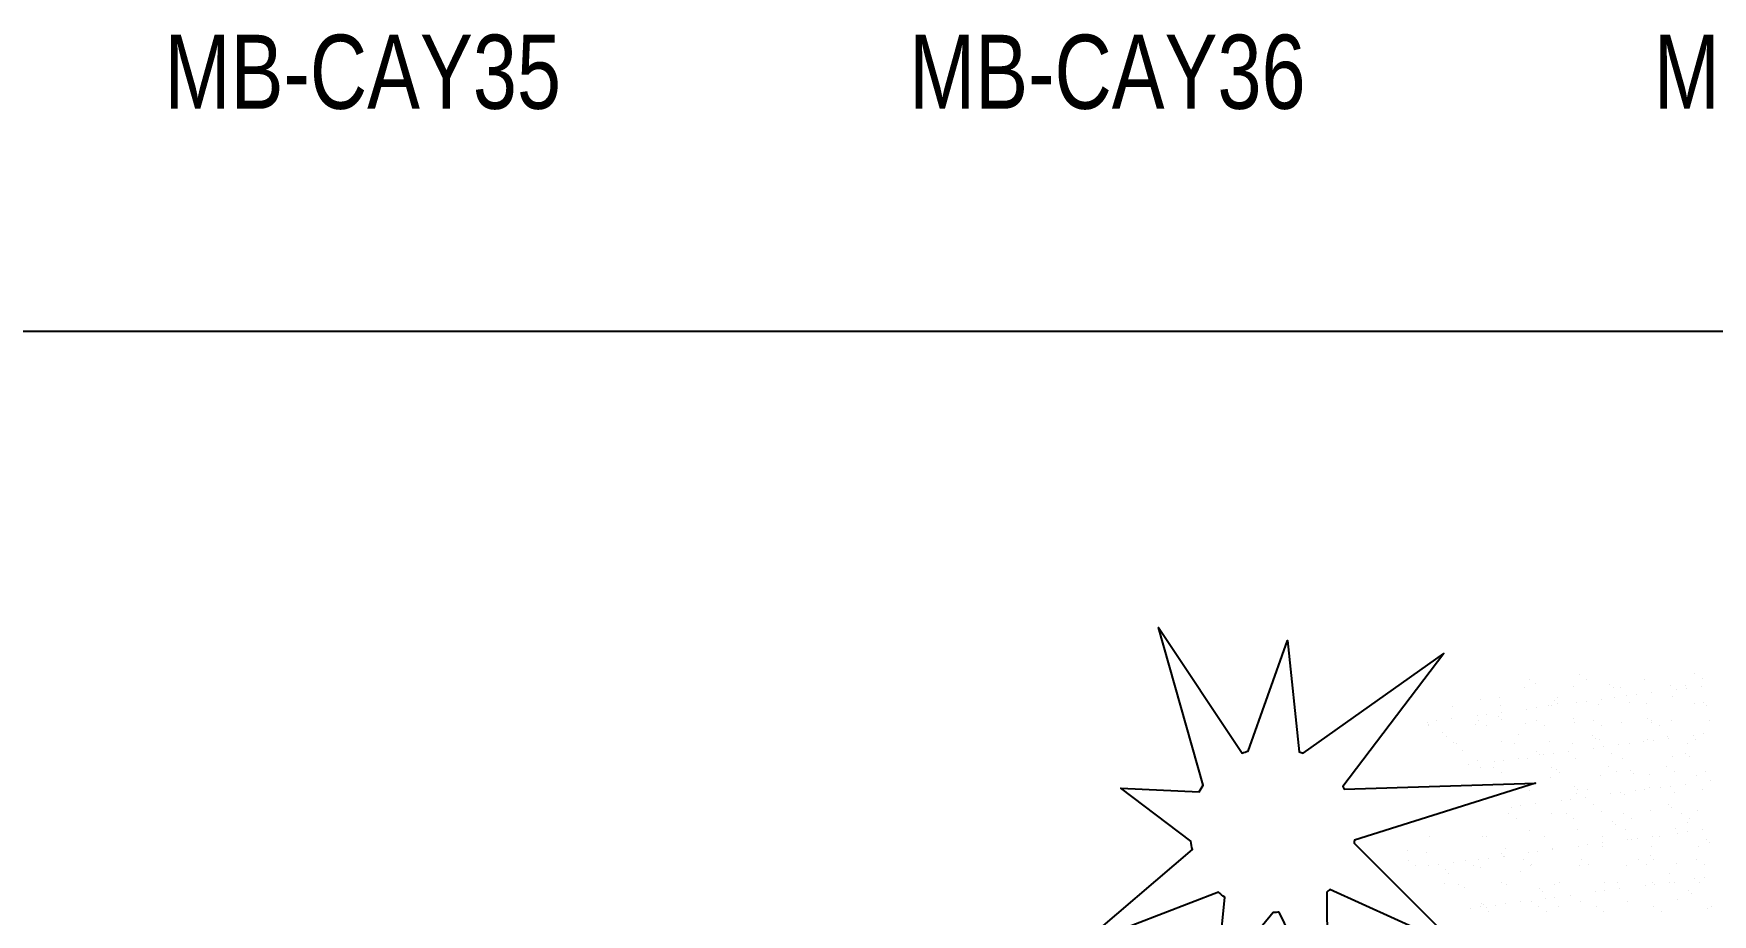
# Model space of a CAD drawing. Header units: millimetres. Extents: x 21129 to 2803301, y -510327 to 166837.
# Drawn here: x 280040 to 289104, y -121791 to -117037 of the extents above; entities that cross this region are included whole.
import ezdxf
from ezdxf.enums import TextEntityAlignment as Align

# ---------------------------------------------------------------- set-up
doc = ezdxf.new("R2010")
doc.units = ezdxf.units.MM
doc.layers.add('....13_TNT_F_TREE', color=76, linetype='Continuous', transparency=0.5)
doc.layers.add('....20_TNT_N_TEXT', color=9, linetype='Continuous')
doc.styles.add('.TNT_A_TXT_3_NOTE', font='uromans.shx', dxfattribs={"width": 0.8})

# ---------------------------------------------------------------- blocks, each defined once
blk = doc.blocks.new('mb-cay55')
blk.add_lwpolyline([(-541.3, 1042.2, -0.018413), (-557.6, 1041.4), (-710.5, 855.4), (-688.3, 1082.7, -0.023707), (-704.9, 1095.8), (-1078.8, 952.6), (-775.4, 1211.1, -0.025938), (-779.8, 1233.8), (-969, 1377), (-757, 1366.5, -0.024083), (-746.2, 1385.1), (-867.3, 1810.5), (-641.4, 1471.2, -0.019078), (-625.4, 1476.9), (-518.9, 1775.7), (-487.8, 1475.2, -0.013272), (-476.7, 1471.2), (-97.1, 1739.9), (-369.7, 1381.5, -0.009318), (-365.5, 1374.3), (150.4, 1390.4), (-338.1, 1236.2, -0.009027), (-339.2, 1228.3), (-55.3, 945.5), (-404.6, 1103.7, -0.012597), (-412.9, 1096.1), (-410.7, 773.5), (-541.3, 1042.2)], format="xyb")
for points in [[(268, 1684.4), (268, 1684.4)], [(579.4, 1685), (579.4, 1685)], [(121.5, 1648.6), (121.5, 1648.6)], [(133.4, 1670.7), (133.4, 1670.7)], [(151.3, 1659.1), (151.3, 1659.1)], [(252.3, 1650.3), (252.3, 1650.3)], [(289.1, 1671), (289.1, 1671)], [(351.4, 1657.4), (351.4, 1657.4)], [(360.6, 1649), (360.6, 1649)], [(380.2, 1649.7), (380.2, 1649.7)], [(444.8, 1671.3), (444.8, 1671.3)], [(463.2, 1634.7), (463.2, 1634.7)], [(515.3, 1654.6), (515.3, 1654.6)], [(531.1, 1643.6), (531.1, 1643.6)], [(554.4, 1653), (554.4, 1653)], [(557.1, 1647), (557.1, 1647)], [(597.8, 1652.4), (597.8, 1652.4)], [(600.5, 1671.6), (600.5, 1671.6)], [(-73.9, 1597.5), (-73.9, 1597.5)], [(1, 1615.2), (1, 1615.2)], [(53.6, 1622.1), (53.6, 1622.1)], [(57, 1599.2), (57, 1599.2)], [(127.3, 1590.4), (127.3, 1590.4)], [(153.3, 1593.9), (153.3, 1593.9)], [(184.9, 1598.6), (184.9, 1598.6)], [(194, 1599.2), (194, 1599.2)], [(201.1, 1613.5), (201.1, 1613.5)], [(209.3, 1622.4), (209.3, 1622.4)], [(210.3, 1605.1), (210.3, 1605.1)], [(261.9, 1608.2), (261.9, 1608.2)], [(287.9, 1611.6), (287.9, 1611.6)], [(319.9, 1603.4), (319.9, 1603.4)], [(328.6, 1616.9), (328.6, 1616.9)], [(365, 1622.7), (365, 1622.7)], [(396.5, 1625.9), (396.5, 1625.9)], [(404.1, 1609.1), (404.1, 1609.1)], [(422.5, 1629.3), (422.5, 1629.3)], [(450.8, 1605.1), (450.8, 1605.1)], [(520.7, 1622.9), (520.7, 1622.9)], [(578.7, 1604.5), (578.7, 1604.5)], [(604.2, 1607.4), (604.2, 1607.4)], [(613.4, 1598.9), (613.4, 1598.9)], [(-141.9, 1555), (-141.9, 1555)], [(-138.3, 1548), (-138.3, 1548)], [(-137.6, 1545), (-137.6, 1545)], [(-115.8, 1558.4), (-115.8, 1558.4)], [(-75.2, 1563.8), (-75.2, 1563.8)], [(-10.4, 1547.4), (-10.4, 1547.4)], [(-7.3, 1572.7), (-7.3, 1572.7)], [(-3, 1558.7), (-3, 1558.7)], [(18.1, 1545.2), (18.1, 1545.2)], [(18.8, 1576.1), (18.8, 1576.1)], [(50.8, 1569.6), (50.8, 1569.6)], [(59.4, 1581.5), (59.4, 1581.5)], [(60, 1561.2), (60, 1561.2)], [(124.6, 1552.3), (124.6, 1552.3)], [(152.7, 1559), (152.7, 1559)], [(173.8, 1545.5), (173.8, 1545.5)], [(253.8, 1565.2), (253.8, 1565.2)], [(255.5, 1554), (255.5, 1554)], [(308.4, 1559.2), (308.4, 1559.2)], [(329.5, 1545.8), (329.5, 1545.8)], [(383.4, 1553.4), (383.4, 1553.4)], [(453.9, 1563.5), (453.9, 1563.5)], [(463.1, 1555.1), (463.1, 1555.1)], [(464.1, 1559.5), (464.1, 1559.5)], [(485.2, 1546.1), (485.2, 1546.1)], [(518.4, 1558.2), (518.4, 1558.2)], [(619.8, 1559.8), (619.8, 1559.8)], [(-99.5, 1525.8), (-99.5, 1525.8)], [(-90.3, 1517.3), (-90.3, 1517.3)], [(-70.7, 1501.2), (-70.7, 1501.2)], [(-61.7, 1496.6), (-61.7, 1496.6)], [(60.1, 1502.8), (60.1, 1502.8)], [(94, 1496.9), (94, 1496.9)], [(103.5, 1521.3), (103.5, 1521.3)], [(188.1, 1502.2), (188.1, 1502.2)], [(249.7, 1497.2), (249.7, 1497.2)], [(303.5, 1519.6), (303.5, 1519.6)], [(312.8, 1511.2), (312.8, 1511.2)], [(323.1, 1507.1), (323.1, 1507.1)], [(405.4, 1497.5), (405.4, 1497.5)], [(442.6, 1502.5), (442.6, 1502.5)], [(454, 1508.8), (454, 1508.8)], [(468.6, 1505.9), (468.6, 1505.9)], [(506.6, 1515.2), (506.6, 1515.2)], [(509.3, 1511.3), (509.3, 1511.3)], [(561.1, 1497.7), (561.1, 1497.7)], [(577.2, 1520.2), (577.2, 1520.2)], [(581.9, 1508.1), (581.9, 1508.1)], [(603.2, 1523.6), (603.2, 1523.6)], [(-46.8, 1477.5), (-46.8, 1477.5)], [(-7.3, 1451.1), (-7.3, 1451.1)], [(64.9, 1452.8), (64.9, 1452.8)], [(105.5, 1458.1), (105.5, 1458.1)], [(127.8, 1456), (127.8, 1456)], [(153.2, 1475.7), (153.2, 1475.7)], [(162.5, 1467.3), (162.5, 1467.3)], [(173.4, 1467.1), (173.4, 1467.1)], [(199.4, 1470.5), (199.4, 1470.5)], [(240.1, 1475.8), (240.1, 1475.8)], [(258.6, 1457.6), (258.6, 1457.6)], [(308, 1484.8), (308, 1484.8)], [(334, 1488.2), (334, 1488.2)], [(356.3, 1471.3), (356.3, 1471.3)], [(374.7, 1493.5), (374.7, 1493.5)], [(386.5, 1457), (386.5, 1457)], [(521.6, 1461.9), (521.6, 1461.9)], [(556.3, 1469.6), (556.3, 1469.6)], [(565.5, 1461.1), (565.5, 1461.1)], [(-29.1, 1440.4), (-29.1, 1440.4)], [(2.9, 1431.8), (2.9, 1431.8)], [(37.4, 1433.5), (37.4, 1433.5)], [(38.8, 1449.3), (38.8, 1449.3)], [(58.4, 1420), (58.4, 1420)], [(191.2, 1405.9), (191.2, 1405.9)], [(193.1, 1433.8), (193.1, 1433.8)], [(206, 1427.4), (206, 1427.4)], [(214.2, 1420.3), (214.2, 1420.3)], [(326.2, 1410.7), (326.2, 1410.7)], [(348.8, 1434), (348.8, 1434)], [(369.9, 1420.6), (369.9, 1420.6)], [(406, 1425.7), (406, 1425.7)], [(415.2, 1417.3), (415.2, 1417.3)], [(457.1, 1412.4), (457.1, 1412.4)], [(504.5, 1434.3), (504.5, 1434.3)], [(525.6, 1420.9), (525.6, 1420.9)], [(585, 1411.8), (585, 1411.8)], [(609, 1421.3), (609, 1421.3)], [(134.4, 1371.7), (134.4, 1371.7)], [(255.7, 1381.8), (255.7, 1381.8)], [(261.8, 1361.3), (261.8, 1361.3)], [(264.9, 1373.4), (264.9, 1373.4)], [(290.1, 1372), (290.1, 1372)], [(354.1, 1361.4), (354.1, 1361.4)], [(380.1, 1364.8), (380.1, 1364.8)], [(389.7, 1360.7), (389.7, 1360.7)], [(420.8, 1370.2), (420.8, 1370.2)], [(445.8, 1372.2), (445.8, 1372.2)], [(458.7, 1377.4), (458.7, 1377.4)], [(488.7, 1379.1), (488.7, 1379.1)], [(514.7, 1382.5), (514.7, 1382.5)], [(524.7, 1365.5), (524.7, 1365.5)], [(555.4, 1387.9), (555.4, 1387.9)], [(601.5, 1372.5), (601.5, 1372.5)], [(623.3, 1396.8), (623.3, 1396.8)], [(84.9, 1325.9), (84.9, 1325.9)], [(111, 1329.4), (111, 1329.4)], [(151.6, 1334.7), (151.6, 1334.7)], [(219.5, 1343.7), (219.5, 1343.7)], [(245.5, 1347.1), (245.5, 1347.1)], [(286.2, 1352.4), (286.2, 1352.4)], [(308.4, 1333.5), (308.4, 1333.5)], [(329.4, 1314.4), (329.4, 1314.4)], [(460.3, 1316.1), (460.3, 1316.1)], [(508.5, 1331.8), (508.5, 1331.8)], [(517.7, 1323.4), (517.7, 1323.4)], [(588.2, 1315.5), (588.2, 1315.5)], [(77.7, 1308.3), (77.7, 1308.3)], [(98.8, 1294.8), (98.8, 1294.8)], [(194.4, 1309.5), (194.4, 1309.5)], [(233.5, 1308.6), (233.5, 1308.6)], [(254.5, 1295.1), (254.5, 1295.1)], [(358.2, 1287.9), (358.2, 1287.9)], [(367.4, 1279.5), (367.4, 1279.5)], [(389.2, 1308.8), (389.2, 1308.8)], [(410.2, 1295.4), (410.2, 1295.4)], [(527.9, 1269.2), (527.9, 1269.2)], [(544.9, 1309.1), (544.9, 1309.1)], [(561.2, 1283.5), (561.2, 1283.5)], [(566, 1295.7), (566, 1295.7)], [(-136.7, 1245.9), (-136.7, 1245.9)], [(7.8, 1245.8), (7.8, 1245.8)], [(19, 1246.2), (19, 1246.2)], [(134.1, 1263.3), (134.1, 1263.3)], [(174.7, 1246.5), (174.7, 1246.5)], [(264.9, 1264.9), (264.9, 1264.9)], [(291.6, 1223.7), (291.6, 1223.7)], [(330.4, 1246.8), (330.4, 1246.8)], [(332.3, 1229.1), (332.3, 1229.1)], [(392.8, 1264.3), (392.8, 1264.3)], [(400.2, 1238), (400.2, 1238)], [(410.9, 1239.6), (410.9, 1239.6)], [(426.2, 1241.4), (426.2, 1241.4)], [(466.9, 1246.8), (466.9, 1246.8)], [(486.1, 1247), (486.1, 1247)], [(534.8, 1255.7), (534.8, 1255.7)], [(560.8, 1259.1), (560.8, 1259.1)], [(601.5, 1264.5), (601.5, 1264.5)], [(611, 1237.9), (611, 1237.9)], [(620.2, 1229.5), (620.2, 1229.5)], [(-196.3, 1207.3), (-196.3, 1207.3)], [(-193.3, 1182.5), (-193.3, 1182.5)], [(-142.5, 1201.9), (-142.5, 1201.9)], [(-37.6, 1182.8), (-37.6, 1182.8)], [(-3.6, 1184.8), (-3.6, 1184.8)], [(22.5, 1188.3), (22.5, 1188.3)], [(57.6, 1200.2), (57.6, 1200.2)], [(63.1, 1193.6), (63.1, 1193.6)], [(66.8, 1191.7), (66.8, 1191.7)], [(69.6, 1213.8), (69.6, 1213.8)], [(118.1, 1183.1), (118.1, 1183.1)], [(131, 1202.6), (131, 1202.6)], [(157.1, 1206), (157.1, 1206)], [(197.5, 1213.2), (197.5, 1213.2)], [(197.7, 1211.3), (197.7, 1211.3)], [(265.6, 1220.3), (265.6, 1220.3)], [(273.8, 1183.3), (273.8, 1183.3)], [(332.5, 1218.1), (332.5, 1218.1)], [(429.5, 1183.6), (429.5, 1183.6)], [(460.7, 1194), (460.7, 1194)], [(463.4, 1219.7), (463.4, 1219.7)], [(469.9, 1185.6), (469.9, 1185.6)], [(585.2, 1183.9), (585.2, 1183.9)], [(591.3, 1219.1), (591.3, 1219.1)], [(-172.2, 1169.1), (-172.2, 1169.1)], [(-138.1, 1167.1), (-138.1, 1167.1)], [(-112.1, 1170.5), (-112.1, 1170.5)], [(-92.7, 1156.3), (-92.7, 1156.3)], [(-83.5, 1147.8), (-83.5, 1147.8)], [(-71.5, 1175.9), (-71.5, 1175.9)], [(-16.5, 1169.3), (-16.5, 1169.3)], [(2.2, 1162.1), (2.2, 1162.1)], [(110.3, 1151.8), (110.3, 1151.8)], [(137.2, 1166.9), (137.2, 1166.9)], [(139.2, 1169.6), (139.2, 1169.6)], [(268.1, 1168.6), (268.1, 1168.6)], [(294.9, 1169.9), (294.9, 1169.9)], [(396, 1168), (396, 1168)], [(450.6, 1170.2), (450.6, 1170.2)], [(513.4, 1145.7), (513.4, 1145.7)], [(531, 1172.9), (531, 1172.9)], [(606.3, 1170.5), (606.3, 1170.5)], [(606.9, 1135.7), (606.9, 1135.7)], [(-96.3, 1120.7), (-96.3, 1120.7)], [(-58.1, 1115.8), (-58.1, 1115.8)], [(-40, 1108), (-40, 1108)], [(59.4, 1121), (59.4, 1121)], [(72.7, 1117.5), (72.7, 1117.5)], [(160.1, 1106.2), (160.1, 1106.2)], [(169.3, 1097.8), (169.3, 1097.8)], [(200.7, 1116.9), (200.7, 1116.9)], [(215.1, 1121.3), (215.1, 1121.3)], [(243.8, 1087.9), (243.8, 1087.9)], [(311.7, 1096.9), (311.7, 1096.9)], [(335.7, 1121.7), (335.7, 1121.7)], [(337.7, 1100.3), (337.7, 1100.3)], [(370.8, 1121.6), (370.8, 1121.6)], [(378.4, 1105.7), (378.4, 1105.7)], [(446.3, 1114.6), (446.3, 1114.6)], [(466.6, 1123.4), (466.6, 1123.4)], [(472.3, 1118), (472.3, 1118)], [(513, 1123.4), (513, 1123.4)], [(526.5, 1121.8), (526.5, 1121.8)], [(563.2, 1100.1), (563.2, 1100.1)], [(572.4, 1091.7), (572.4, 1091.7)], [(580.9, 1132.3), (580.9, 1132.3)], [(594.5, 1122.8), (594.5, 1122.8)], [(-25.4, 1052.5), (-25.4, 1052.5)], [(2.8, 1057.6), (2.8, 1057.6)], [(5.3, 1065.7), (5.3, 1065.7)], [(9.8, 1062.4), (9.8, 1062.4)], [(19, 1053.9), (19, 1053.9)], [(23.9, 1044.1), (23.9, 1044.1)], [(42.5, 1061.4), (42.5, 1061.4)], [(68.6, 1064.9), (68.6, 1064.9)], [(109.2, 1070.2), (109.2, 1070.2)], [(140.4, 1070.6), (140.4, 1070.6)], [(158.5, 1057.9), (158.5, 1057.9)], [(177.1, 1079.2), (177.1, 1079.2)], [(179.6, 1044.4), (179.6, 1044.4)], [(203.2, 1082.6), (203.2, 1082.6)], [(212.8, 1057.9), (212.8, 1057.9)], [(271.2, 1072.3), (271.2, 1072.3)], [(314.2, 1058.1), (314.2, 1058.1)], [(335.3, 1044.7), (335.3, 1044.7)], [(399.1, 1071.6), (399.1, 1071.6)], [(469.9, 1058.4), (469.9, 1058.4)], [(491, 1045), (491, 1045)], [(534.2, 1076.5), (534.2, 1076.5)], [(615.9, 1051.8), (615.9, 1051.8)], [(625.6, 1058.7), (625.6, 1058.7)]]:
    blk.add_lwpolyline(points)

msp = doc.modelspace()

# ---------------------------------------------------------------- linework, layer by layer
at = {"layer": '....13_TNT_F_TREE'}
msp.add_line((221892.4, -118642.9), (305892.4, -118642.9), dxfattribs=at)

# ---------------------------------------------------------------- block references
at = {"layer": '....13_TNT_F_TREE', "xscale": 2, "yscale": 2, "zscale": 2}
msp.add_blockref('mb-cay55', (287847.6, -123862.9), dxfattribs=at)

# ---------------------------------------------------------------- texts
at = {"layer": '....20_TNT_N_TEXT', "style": '.TNT_A_TXT_3_NOTE', "width": 0.8}
for s, p in [('MB-CAY35', (281817.6, -117442.9)), ('MB-CAY36', (285837.6, -117442.9)), ('MB-CAY37', (289857.6, -117442.9))]:
    msp.add_text(s, height=400, dxfattribs=at).set_placement(p, align=Align.CENTER)

doc.saveas('drawing.dxf')
